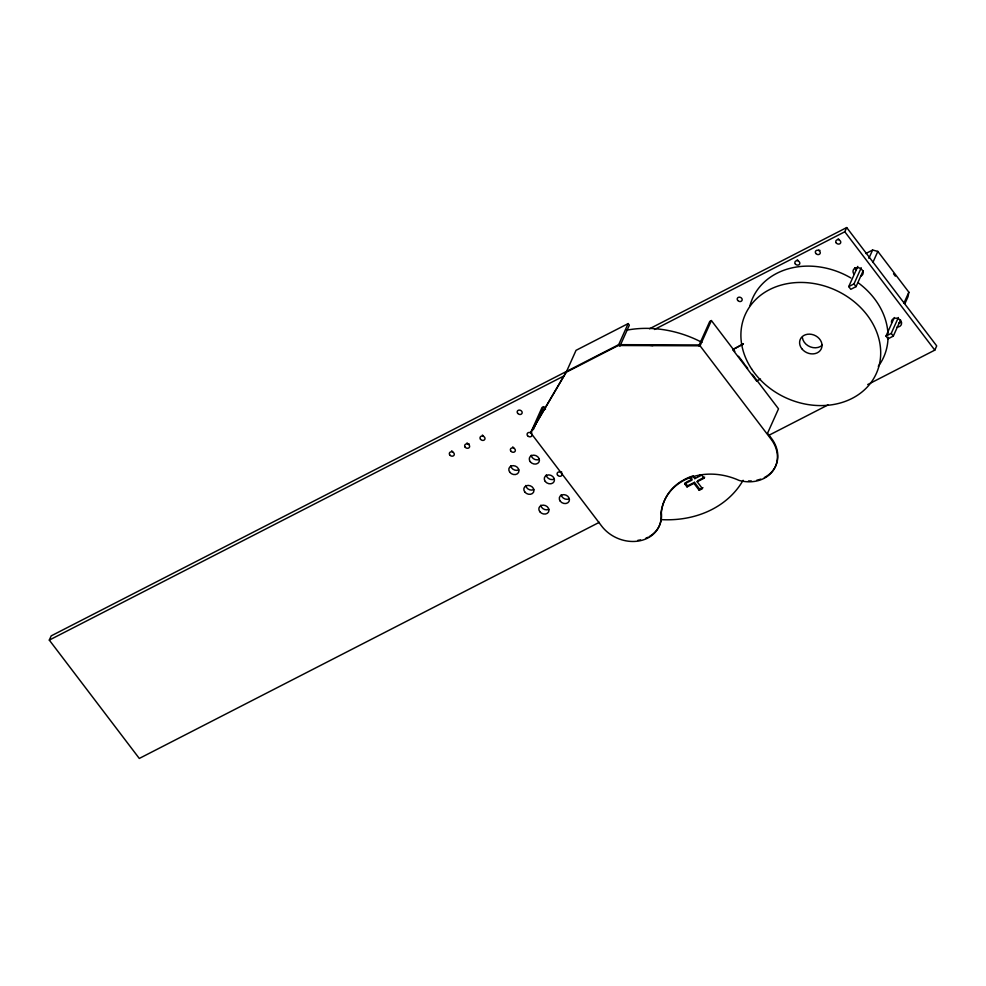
<?xml version="1.0" encoding="UTF-8"?>
<svg xmlns="http://www.w3.org/2000/svg" width="986" height="986" viewBox="0 0 986 986"><rect width="100%" height="100%" fill="white"/><g stroke="black" fill="none" stroke-linecap="round" stroke-linejoin="round"><path stroke-width="1.48" d="M865.782 253.538L872.598 250.037L877.836 251.393L908.858 292.189L908.057 296.65L904.951 303.577M599.34 522.309L139.297 758.444L49.3 640.099L51.198 635.871L618.69 344.656L700.43 344.952L698.803 345.79L709.772 321.399L711.399 320.561L734.853 351.398M530.678 432.743L566.198 372.264L618.308 345.507L700.048 345.803L771.052 439.177A33.844 27.928 24.2 0 1 772.642 471.246A33.844 27.928 24.2 0 1 739.488 480.539L738.711 480.244A59.665 49.226 24.2 0 0 660.953 513.484A33.844 27.928 24.2 0 1 640.16 540.735A33.844 27.928 24.2 0 1 601.67 526.105L530.678 432.743L542.017 407.501L543.656 406.663L545.517 409.116M533.303 429.699L543.656 406.663M566.198 372.264L576.046 350.326L628.168 323.581L629.364 325.146L619.886 346.222M618.308 345.507L628.168 323.581M700.048 345.803L711.399 320.561M760.526 379.031L756.607 381.04L732.721 349.623L743.432 343.633M684.678 483.818L685.159 482.758L687.513 485.864L687.032 486.924L684.678 483.818L691.617 480.281L692.098 479.221L690.348 476.916M744.664 365.338L744.96 364.697M693.084 476.337L694.822 478.641L695.303 477.581M693.971 483.386L694.452 482.327L699.703 489.253L699.222 490.313L693.971 483.386L687.032 486.924M697.176 481.747L697.657 480.687L704.596 477.138L704.115 478.198L697.176 481.747L702.439 488.674L699.222 490.313M756.607 381.04L756.903 380.399M654.482 329.472L844.805 231.784L846.703 227.556L936.7 345.901L934.802 350.129L867.705 384.565M863.181 270.743L856.045 286.63L850.807 289.317L848.736 286.606L857.808 266.417M848.736 286.606L853.975 283.919L861.234 267.761M868.876 258.344L872.598 250.037M872.869 262.473L877.836 251.393M900.563 319.969L893.304 336.115L888.066 338.802L885.995 336.078L894.327 317.541M903.879 303.269L908.858 292.189M885.995 336.078L891.233 333.391L898.369 317.504M531.06 431.893L566.58 371.402M649.54 328.757L846.703 227.556M49.3 640.099L564.115 375.863M732.721 349.623L743.148 344.274M769.129 435.171L827.993 404.95M686.318 482.166L689.781 480.404M697.607 476.398L701.083 474.623M694.822 478.641L701.761 475.092L704.115 478.198M687.513 485.864L694.452 482.327M699.703 489.253L702.907 487.614M893.526 273.788L895.337 276.166M844.805 231.784L934.802 350.129M853.975 283.919L856.045 286.63M891.233 333.391L893.304 336.115M738.526 356.242L744.036 363.489M745.872 365.905L747.708 368.32M752.306 374.36L778.521 408.82L767.552 433.211L771.434 438.314A33.844 27.928 24.2 0 1 764.347 477.544M689.867 477.976L691.617 480.281M513.755 447.718A2.564 2.12 24.2 0 1 512.745 446.88M798.229 260.538A2.564 2.12 24.2 0 1 797.218 259.712M839.16 239.536A2.564 2.12 24.2 0 1 838.149 238.698M819.97 250.37A2.564 2.12 24.2 0 1 818.7 250.037M469.324 444.07A2.564 2.12 24.2 0 1 467.044 442.899M452.697 451.613A2.564 2.12 24.2 0 1 451.687 450.775M483.399 435.861A2.564 2.12 24.2 0 1 482.388 435.023M561.761 472.084A2.564 2.12 24.2 0 1 560.492 471.752M531.75 432.607A2.564 2.12 24.2 0 1 530.468 432.275M548.808 509.318A5.213 4.301 24.2 0 1 540.759 505.214M569.267 498.817A5.213 4.301 24.2 0 1 561.219 494.713M533.796 489.586A5.213 4.301 24.2 0 1 525.748 485.482M554.268 479.085A5.213 4.301 24.2 0 1 546.219 474.981M518.784 469.854A5.213 4.301 24.2 0 1 510.736 465.749M539.256 459.34A5.213 4.301 24.2 0 1 531.207 455.249M855.897 269.93A5.213 4.301 24.2 0 1 854.936 267.674M901.401 322.299A5.213 4.301 24.2 0 1 898.961 322.829M853.987 274.17A5.213 4.301 24.2 0 1 855.084 268.118A5.213 4.301 24.2 0 1 862.171 269.967A5.213 4.301 24.2 0 1 861.086 276.018M891.455 322.434A5.213 4.301 24.2 0 1 895.954 318.121A5.213 4.301 24.2 0 1 901.549 322.742A5.213 4.301 24.2 0 1 897.05 327.056M743.111 480.293A102.113 84.254 24.2 0 1 661.692 519.647M628.156 345.297A102.113 84.254 24.2 0 1 652.843 345.63M626.591 330.187A102.113 84.254 24.2 0 1 701.909 342.376M888.041 337.175A71.855 59.283 24.2 0 1 878.292 366.324M750.013 305.475A71.855 59.283 24.2 0 1 850.869 277.966M858.067 282.699A71.855 59.283 24.2 0 1 887.992 334.279M822.299 345.137A11.524 9.515 24.2 0 1 810.406 346.912A11.524 9.515 24.2 0 1 802.394 337.569M760.724 479.11A33.844 27.928 24.2 0 1 756.817 480.207M751.295 480.909A33.844 27.928 24.2 0 1 748.473 480.934M649.441 536.483A33.844 27.928 24.2 0 0 661.335 512.621A59.665 49.226 24.2 0 1 681.918 480.885M648.085 537.234A33.844 27.928 24.2 0 1 645.694 538.319M640.543 539.884A33.844 27.928 24.2 0 1 637.831 540.34M683.088 480.207A59.665 49.226 24.2 0 1 693.343 475.819M510.847 451.12A2.564 2.12 24.2 0 0 515.148 451.243A2.564 2.12 24.2 0 0 512.584 447.878A2.564 2.12 24.2 0 0 510.847 451.12M795.32 263.94A2.564 2.12 24.2 0 0 799.621 264.075A2.564 2.12 24.2 0 0 797.058 260.711A2.564 2.12 24.2 0 0 795.32 263.94M836.251 242.938A2.564 2.12 24.2 0 0 840.553 243.061A2.564 2.12 24.2 0 0 837.989 239.697A2.564 2.12 24.2 0 0 836.251 242.938M815.792 253.439A2.564 2.12 24.2 0 0 820.081 253.575A2.564 2.12 24.2 0 0 817.53 250.21A2.564 2.12 24.2 0 0 815.792 253.439M465.133 447.139A2.564 2.12 24.2 0 0 469.435 447.262A2.564 2.12 24.2 0 0 466.883 443.897A2.564 2.12 24.2 0 0 465.133 447.139M449.789 455.014A2.564 2.12 24.2 0 0 454.09 455.15A2.564 2.12 24.2 0 0 451.526 451.785A2.564 2.12 24.2 0 0 449.789 455.014M480.49 439.263A2.564 2.12 24.2 0 0 484.792 439.386A2.564 2.12 24.2 0 0 482.228 436.022A2.564 2.12 24.2 0 0 480.49 439.263M557.571 475.153A2.564 2.12 24.2 0 0 561.872 475.277A2.564 2.12 24.2 0 0 559.321 471.912A2.564 2.12 24.2 0 0 557.571 475.153M527.559 435.676A2.564 2.12 24.2 0 0 531.861 435.812A2.564 2.12 24.2 0 0 529.297 432.447A2.564 2.12 24.2 0 0 527.559 435.676M517.662 413.319A2.564 2.12 24.2 0 0 521.964 413.442A2.564 2.12 24.2 0 0 519.412 410.077A2.564 2.12 24.2 0 0 517.662 413.319M737.676 300.385A2.564 2.12 24.2 0 0 741.977 300.52A2.564 2.12 24.2 0 0 739.414 297.156A2.564 2.12 24.2 0 0 737.676 300.385M539.81 511.709A5.213 4.301 24.2 0 0 548.549 511.98A5.213 4.301 24.2 0 0 543.348 505.14A5.213 4.301 24.2 0 0 539.81 511.709M560.27 501.208A5.213 4.301 24.2 0 0 569.008 501.467A5.213 4.301 24.2 0 0 563.819 494.639A5.213 4.301 24.2 0 0 560.27 501.208M524.798 491.977A5.213 4.301 24.2 0 0 533.537 492.236A5.213 4.301 24.2 0 0 528.336 485.408A5.213 4.301 24.2 0 0 524.798 491.977M545.27 481.464A5.213 4.301 24.2 0 0 554.009 481.735A5.213 4.301 24.2 0 0 548.808 474.895A5.213 4.301 24.2 0 0 545.27 481.464M509.787 472.232A5.213 4.301 24.2 0 0 518.525 472.504A5.213 4.301 24.2 0 0 513.336 465.663A5.213 4.301 24.2 0 0 509.787 472.232M530.258 461.731A5.213 4.301 24.2 0 0 538.997 462.003A5.213 4.301 24.2 0 0 533.796 455.162A5.213 4.301 24.2 0 0 530.258 461.731M751.578 368.924A71.855 59.283 24.2 0 0 872.561 380.349A71.855 59.283 24.2 0 0 808.261 282.797A71.855 59.283 24.2 0 0 751.578 368.924M801.754 348.662A11.524 9.515 24.2 0 0 821.067 349.254A11.524 9.515 24.2 0 0 809.58 334.143A11.524 9.515 24.2 0 0 801.754 348.662"/></g></svg>
